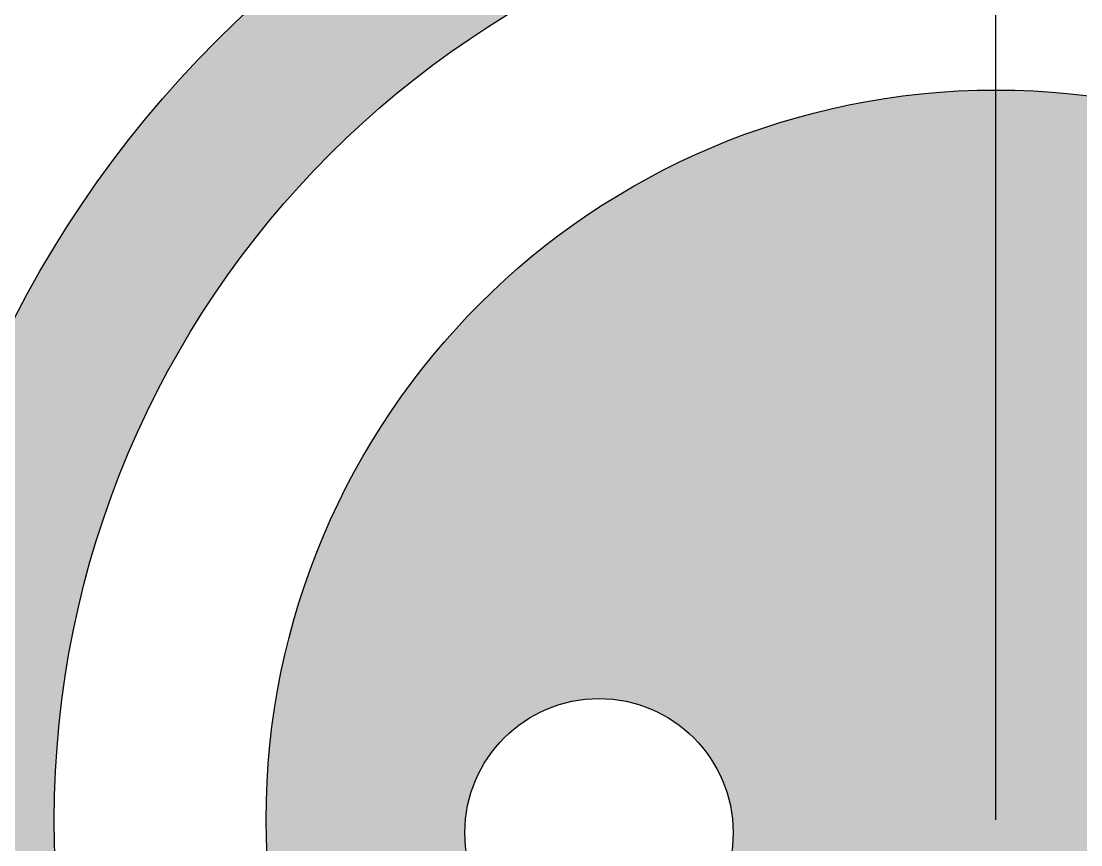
# Model space of a CAD drawing. Header units: millimetres. Extents: x 88 to 97873, y 32 to 55088.
# Drawn here: x 44824.3 to 44860.97, y 4530.18 to 4558.69 of the extents above; entities that cross this region are included whole.
import ezdxf

# ---------------------------------------------------------------- set-up
doc = ezdxf.new("R2010")
doc.units = ezdxf.units.MM
doc.header["$LTSCALE"] = 0.3
doc.layers.add('FICHAS_XLR', color=7, linetype='Continuous')

# ---------------------------------------------------------------- blocks, each defined once
blk = doc.blocks.new('FICHA_XLR_FEMEA')
at = {"layer": 'FICHAS_XLR'}
h = blk.add_hatch(color=0, dxfattribs=at)
h.dxf.hatch_style = 1
h.paths.add_polyline_path([(-762, 0, 1), (762, 0, 1)], flags=0)
h.paths.add_polyline_path([(-274.4, -13.5, -1), (-554.4, -13.5, -1)], flags=0)
h.paths.add_polyline_path([(538.6, -13.5, -1), (258.6, -13.5, -1)], flags=0)
h.paths.add_polyline_path([(140, -427.7, -1), (-140, -427.7, -1)], flags=0)
h.paths.add_polyline_path([(-1150.6, 0, 1), (1150.6, 0, 1)])
h.paths.add_polyline_path([(983.2, 0, -1), (-983.2, 0, -1)], flags=16)
h = blk.add_hatch(color=0, dxfattribs=at)
h.dxf.hatch_style = 1
h.paths.add_polyline_path([(-762, 0, 1), (762, 0, 1)])
h.paths.add_polyline_path([(538.6, -13.5, -1), (258.6, -13.5, -1)], flags=16)
h.paths.add_polyline_path([(-274.4, -13.5, -1), (-554.4, -13.5, -1)], flags=16)
h.paths.add_polyline_path([(140, -427.7, -1), (-140, -427.7, -1)], flags=16)
at = {"layer": 'FICHAS_XLR', "color": 0}
for centre, radius in [((0, 0), 1150.6), ((0, 0), 983.2), ((0, 0), 762), ((-414.4, -13.5), 140)]:
    blk.add_circle(centre, radius, dxfattribs=at)

msp = doc.modelspace()

# ---------------------------------------------------------------- linework, layer by layer
at = {"color": 5}
msp.add_lwpolyline([(44858.035, 4531.052), (44858.035, 4589.196, 0.414214), (44836.179, 4611.052), (43806.376, 4611.052, -0.414214), (43714.024, 4703.404), (43714.024, 4858.124)], format="xyb", dxfattribs=at)

# ---------------------------------------------------------------- block references
at = {"color": 116, "true_color": 0x136734, "xscale": 0.03314492310661443, "yscale": 0.03314492310661443, "zscale": 0.03314492310661443}
msp.add_blockref('FICHA_XLR_FEMEA', (44858.035, 4531.052), dxfattribs=at)

doc.saveas('drawing.dxf')
